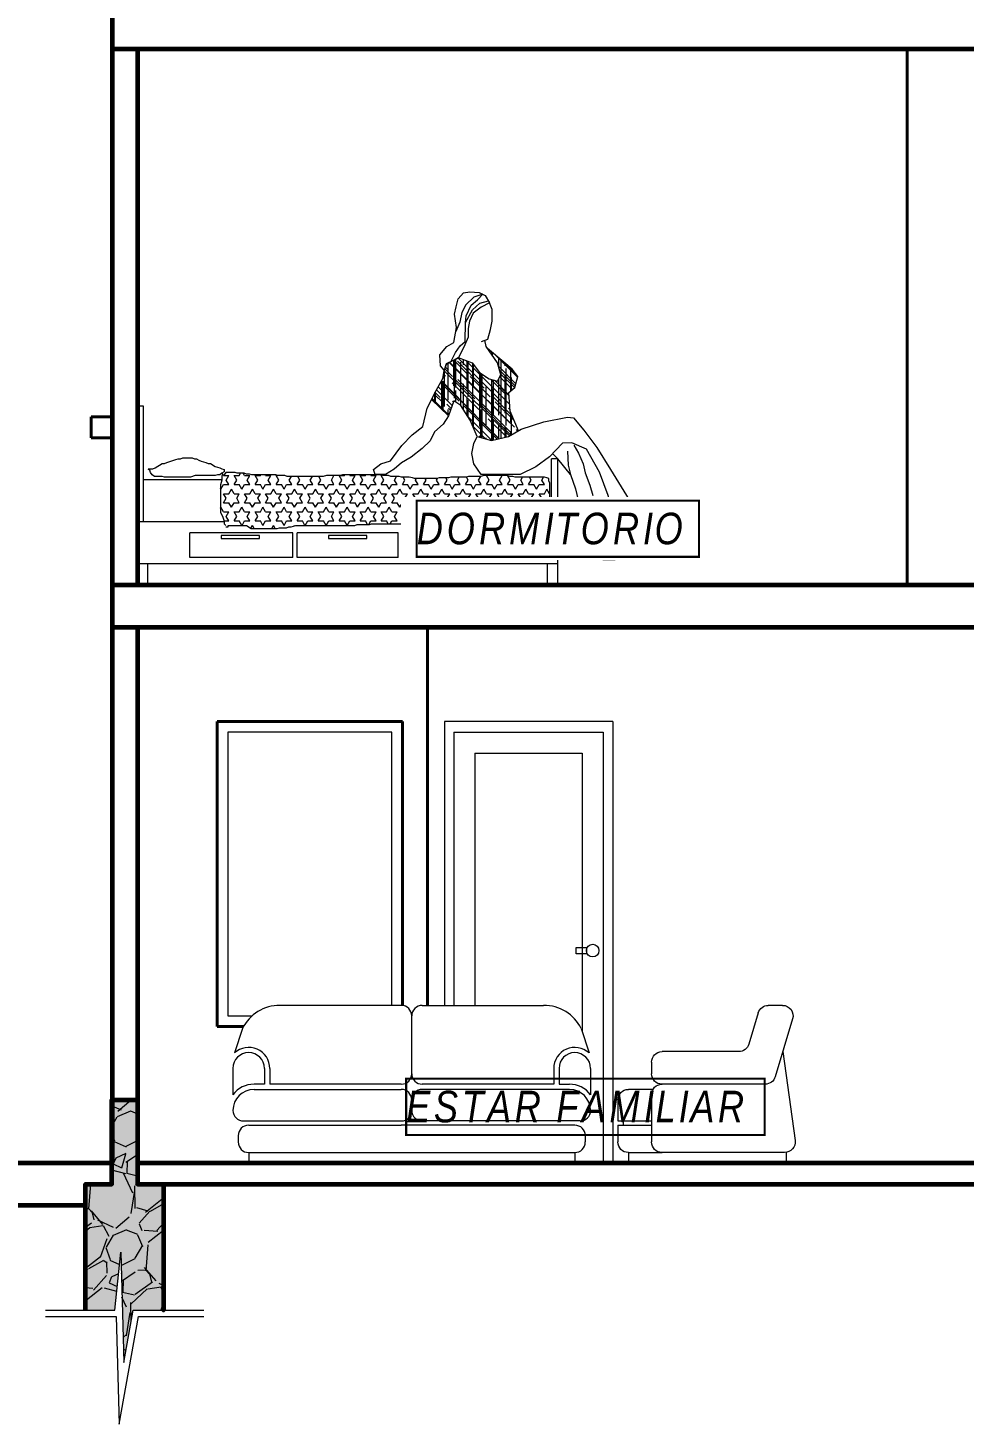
# Model space of a CAD drawing. Header units: metres. Extents: x 539 to 782, y 164 to 633.
# Drawn here: x 699.54 to 703.99, y 176.07 to 182.72 of the extents above; entities that cross this region are included whole.
import ezdxf

# ---------------------------------------------------------------- set-up
doc = ezdxf.new("R2010")
doc.units = ezdxf.units.M
for name, color, linetype, lineweight in [('Fachada1', 5, 'Continuous', 40), ('fachada2', 3, 'Continuous', 20), ('Mobiliario', 42, 'Continuous', 9), ('MUEBLES', 41, 'Continuous', 20), ('MURO', 4, 'Continuous', 60), ('PIEDRA', 244, 'Continuous', 15)]:
    doc.layers.add(name, color=color, linetype=linetype, lineweight=lineweight)
doc.layers.add('LLENO', color=7, linetype='Continuous', lineweight=9, true_color=0x9c9c9c)
doc.layers.add('TEXTO', color=134, linetype='Continuous')
doc.styles.add('ARIAL', font='ariali.ttf')

# ---------------------------------------------------------------- blocks, each defined once
blk = doc.blocks.new('*X809')
at = {"color": 0}
for p, q in [((28.4, 24.725), (28.3936, 24.7361)), ((28.4, 24.725), (28.425, 24.725)), ((28.4125, 24.7034), (28.425, 24.725)), ((28.45, 24.725), (28.475, 24.725)), ((28.4625, 24.7034), (28.45, 24.725)), ((28.475, 24.725), (28.481, 24.7354)), ((28.5, 24.725), (28.494, 24.7354)), ((28.5, 24.725), (28.525, 24.725)), ((28.5125, 24.7034), (28.525, 24.725)), ((28.55, 24.725), (28.575, 24.725)), ((28.5625, 24.7034), (28.55, 24.725)), ((28.575, 24.725), (28.5768, 24.7281)), ((28.6, 24.725), (28.5982, 24.7281)), ((28.6, 24.725), (28.625, 24.725)), ((28.6125, 24.7034), (28.625, 24.725)), ((28.65, 24.725), (28.6572, 24.725)), ((28.6625, 24.7034), (28.65, 24.725)), ((28.7125, 24.7034), (28.7226, 24.7208)), ((28.7625, 24.7034), (28.7524, 24.7208)), ((28.8125, 24.7034), (28.8226, 24.7208)), ((28.8625, 24.7034), (28.8524, 24.7208)), ((28.9125, 24.7034), (28.9247, 24.7244)), ((28.9625, 24.7034), (28.9503, 24.7244)), ((28.9562, 24.725), (28.975, 24.725)), ((28.975, 24.725), (28.9768, 24.7281)), ((29, 24.725), (28.9982, 24.7281)), ((29, 24.725), (29.025, 24.725)), ((29.0125, 24.7034), (29.025, 24.725)), ((29.05, 24.725), (29.075, 24.725)), ((29.0625, 24.7034), (29.05, 24.725)), ((29.075, 24.725), (29.0768, 24.7281)), ((29.1, 24.725), (29.0982, 24.7281)), ((29.1, 24.725), (29.125, 24.725)), ((29.1125, 24.7034), (29.125, 24.725)), ((29.15, 24.725), (29.1529, 24.725)), ((29.1625, 24.7034), (29.15, 24.725)), ((29.2125, 24.7034), (29.2226, 24.7208)), ((29.2625, 24.7034), (29.2545, 24.7172)), ((29.3125, 24.7034), (29.3162, 24.7099)), ((29.3625, 24.7034), (29.3588, 24.7099)), ((29.4125, 24.7034), (29.4167, 24.7107)), ((29.4625, 24.7034), (29.4566, 24.7135)), ((29.5125, 24.7034), (29.5205, 24.7172)), ((29.5625, 24.7034), (29.5543, 24.7176)), ((29.6125, 24.7034), (29.6226, 24.7209)), ((29.6625, 24.7034), (29.6503, 24.7244)), ((29.7125, 24.7034), (29.7247, 24.7244)), ((29.7625, 24.7034), (29.7504, 24.7243)), ((29.8125, 24.7034), (29.8205, 24.7172)), ((29.8625, 24.7034), (29.8545, 24.7172)), ((29.9125, 24.7034), (29.9205, 24.7172)), ((28.3875, 24.6601), (28.3853, 24.664)), ((28.3875, 24.6601), (28.4, 24.6817)), ((28.4, 24.6817), (28.425, 24.6817)), ((28.425, 24.6817), (28.4125, 24.7034)), ((28.425, 24.6384), (28.4375, 24.6601)), ((28.45, 24.6384), (28.4375, 24.6601)), ((28.45, 24.6817), (28.4625, 24.7034)), ((28.45, 24.6817), (28.475, 24.6817)), ((28.4875, 24.6601), (28.475, 24.6817)), ((28.4875, 24.6601), (28.5, 24.6817)), ((28.5, 24.6817), (28.525, 24.6817)), ((28.525, 24.6817), (28.5125, 24.7034)), ((28.525, 24.6384), (28.5375, 24.6601)), ((28.55, 24.6384), (28.5375, 24.6601)), ((28.55, 24.6817), (28.5625, 24.7034)), ((28.55, 24.6817), (28.575, 24.6817)), ((28.5875, 24.6601), (28.575, 24.6817)), ((28.5875, 24.6601), (28.6, 24.6817)), ((28.6, 24.6817), (28.625, 24.6817)), ((28.625, 24.6817), (28.6125, 24.7034)), ((28.625, 24.6384), (28.6375, 24.6601)), ((28.65, 24.6384), (28.6375, 24.6601)), ((28.65, 24.6817), (28.6625, 24.7034)), ((28.65, 24.6817), (28.675, 24.6817)), ((28.6875, 24.6601), (28.675, 24.6817)), ((28.6875, 24.6601), (28.7, 24.6817)), ((28.7, 24.6817), (28.725, 24.6817)), ((28.725, 24.6817), (28.7125, 24.7034)), ((28.725, 24.6384), (28.7375, 24.6601)), ((28.75, 24.6384), (28.7375, 24.6601)), ((28.75, 24.6817), (28.7625, 24.7034)), ((28.75, 24.6817), (28.775, 24.6817)), ((28.7875, 24.6601), (28.775, 24.6817)), ((28.7875, 24.6601), (28.8, 24.6817)), ((28.8, 24.6817), (28.825, 24.6817)), ((28.825, 24.6817), (28.8125, 24.7034)), ((28.825, 24.6384), (28.8375, 24.6601)), ((28.85, 24.6384), (28.8375, 24.6601)), ((28.85, 24.6817), (28.8625, 24.7034)), ((28.85, 24.6817), (28.875, 24.6817)), ((28.8875, 24.6601), (28.875, 24.6817)), ((28.8875, 24.6601), (28.9, 24.6817)), ((28.9, 24.6817), (28.925, 24.6817)), ((28.925, 24.6817), (28.9125, 24.7034)), ((28.925, 24.6384), (28.9375, 24.6601)), ((28.95, 24.6384), (28.9375, 24.6601)), ((28.95, 24.6817), (28.9625, 24.7034)), ((28.95, 24.6817), (28.975, 24.6817)), ((28.9875, 24.6601), (28.975, 24.6817)), ((28.9875, 24.6601), (29, 24.6817)), ((29, 24.6817), (29.025, 24.6817)), ((29.025, 24.6817), (29.0125, 24.7034)), ((29.025, 24.6384), (29.0375, 24.6601)), ((29.05, 24.6384), (29.0375, 24.6601)), ((29.05, 24.6817), (29.0625, 24.7034)), ((29.05, 24.6817), (29.075, 24.6817)), ((29.0875, 24.6601), (29.075, 24.6817)), ((29.0875, 24.6601), (29.1, 24.6817)), ((29.1, 24.6817), (29.125, 24.6817)), ((29.125, 24.6817), (29.1125, 24.7034)), ((29.125, 24.6384), (29.1375, 24.6601)), ((29.15, 24.6384), (29.1375, 24.6601)), ((29.15, 24.6817), (29.1625, 24.7034)), ((29.15, 24.6817), (29.175, 24.6817)), ((29.1875, 24.6601), (29.175, 24.6817)), ((29.1875, 24.6601), (29.2, 24.6817)), ((29.2, 24.6817), (29.225, 24.6817)), ((29.225, 24.6817), (29.2125, 24.7034)), ((29.225, 24.6384), (29.2375, 24.6601)), ((29.25, 24.6384), (29.2375, 24.6601)), ((29.25, 24.6817), (29.2625, 24.7034)), ((29.25, 24.6817), (29.275, 24.6817)), ((29.2875, 24.6601), (29.275, 24.6817)), ((29.2875, 24.6601), (29.3, 24.6817)), ((29.3, 24.6817), (29.325, 24.6817)), ((29.325, 24.6817), (29.3125, 24.7034)), ((29.325, 24.6384), (29.3375, 24.6601)), ((29.35, 24.6384), (29.3375, 24.6601)), ((29.35, 24.6817), (29.3625, 24.7034)), ((29.35, 24.6817), (29.375, 24.6817)), ((29.3875, 24.6601), (29.375, 24.6817)), ((29.3875, 24.6601), (29.4, 24.6817)), ((29.4, 24.6817), (29.425, 24.6817)), ((29.425, 24.6817), (29.4125, 24.7034)), ((29.425, 24.6384), (29.4375, 24.6601)), ((29.45, 24.6384), (29.4375, 24.6601)), ((29.45, 24.6817), (29.4625, 24.7034)), ((29.45, 24.6817), (29.475, 24.6817)), ((29.4875, 24.6601), (29.475, 24.6817)), ((29.4875, 24.6601), (29.5, 24.6817)), ((29.5, 24.6817), (29.525, 24.6817)), ((29.525, 24.6817), (29.5125, 24.7034)), ((29.525, 24.6384), (29.5375, 24.6601)), ((29.55, 24.6384), (29.5375, 24.6601)), ((29.55, 24.6817), (29.5625, 24.7034)), ((29.55, 24.6817), (29.575, 24.6817)), ((29.5875, 24.6601), (29.575, 24.6817)), ((29.5875, 24.6601), (29.6, 24.6817)), ((29.6, 24.6817), (29.625, 24.6817)), ((29.625, 24.6817), (29.6125, 24.7034)), ((29.625, 24.6384), (29.6375, 24.6601)), ((29.65, 24.6384), (29.6375, 24.6601)), ((29.65, 24.6817), (29.6625, 24.7034)), ((29.65, 24.6817), (29.675, 24.6817)), ((29.6875, 24.6601), (29.675, 24.6817)), ((29.6875, 24.6601), (29.7, 24.6817)), ((29.7, 24.6817), (29.725, 24.6817)), ((29.725, 24.6817), (29.7125, 24.7034)), ((29.725, 24.6384), (29.7375, 24.6601)), ((29.75, 24.6384), (29.7375, 24.6601)), ((29.75, 24.6817), (29.7625, 24.7034)), ((29.75, 24.6817), (29.775, 24.6817)), ((29.7875, 24.6601), (29.775, 24.6817)), ((29.7875, 24.6601), (29.8, 24.6817)), ((29.8, 24.6817), (29.825, 24.6817)), ((29.825, 24.6817), (29.8125, 24.7034)), ((29.825, 24.6384), (29.8375, 24.6601)), ((29.85, 24.6384), (29.8375, 24.6601)), ((29.85, 24.6817), (29.8625, 24.7034)), ((29.85, 24.6817), (29.875, 24.6817)), ((29.8875, 24.6601), (29.875, 24.6817)), ((29.8875, 24.6601), (29.9, 24.6817)), ((29.9, 24.6817), (29.925, 24.6817)), ((29.925, 24.6817), (29.9125, 24.7034)), ((29.925, 24.6384), (29.9375, 24.6601)), ((29.95, 24.6384), (29.9375, 24.6601)), ((29.95, 24.6817), (29.9507, 24.6829)), ((29.95, 24.6817), (29.9507, 24.6817)), ((28.4, 24.6384), (28.425, 24.6384)), ((28.4125, 24.6168), (28.4, 24.6384)), ((28.4, 24.5951), (28.4125, 24.6168)), ((28.4, 24.5951), (28.425, 24.5951)), ((28.4375, 24.5735), (28.425, 24.5951)), ((28.4375, 24.5735), (28.45, 24.5951)), ((28.45, 24.6384), (28.475, 24.6384)), ((28.45, 24.5951), (28.475, 24.5951)), ((28.4625, 24.6168), (28.475, 24.6384)), ((28.475, 24.5951), (28.4625, 24.6168)), ((28.5, 24.6384), (28.525, 24.6384)), ((28.5125, 24.6168), (28.5, 24.6384)), ((28.5, 24.5951), (28.5125, 24.6168)), ((28.5, 24.5951), (28.525, 24.5951)), ((28.5375, 24.5735), (28.525, 24.5951)), ((28.5375, 24.5735), (28.55, 24.5951)), ((28.55, 24.6384), (28.575, 24.6384)), ((28.55, 24.5951), (28.575, 24.5951)), ((28.5625, 24.6168), (28.575, 24.6384)), ((28.575, 24.5951), (28.5625, 24.6168)), ((28.6, 24.6384), (28.625, 24.6384)), ((28.6125, 24.6168), (28.6, 24.6384)), ((28.6, 24.5951), (28.6125, 24.6168)), ((28.6, 24.5951), (28.625, 24.5951)), ((28.6375, 24.5735), (28.625, 24.5951)), ((28.6375, 24.5735), (28.65, 24.5951)), ((28.65, 24.6384), (28.675, 24.6384)), ((28.65, 24.5951), (28.675, 24.5951)), ((28.6625, 24.6168), (28.675, 24.6384)), ((28.675, 24.5951), (28.6625, 24.6168)), ((28.7, 24.6384), (28.725, 24.6384)), ((28.7125, 24.6168), (28.7, 24.6384)), ((28.7, 24.5951), (28.7125, 24.6168)), ((28.7, 24.5951), (28.725, 24.5951)), ((28.7375, 24.5735), (28.725, 24.5951)), ((28.7375, 24.5735), (28.75, 24.5951)), ((28.75, 24.6384), (28.775, 24.6384)), ((28.75, 24.5951), (28.775, 24.5951)), ((28.7625, 24.6168), (28.775, 24.6384)), ((28.775, 24.5951), (28.7625, 24.6168)), ((28.8, 24.6384), (28.825, 24.6384)), ((28.8125, 24.6168), (28.8, 24.6384)), ((28.8, 24.5951), (28.8125, 24.6168)), ((28.8, 24.5951), (28.825, 24.5951)), ((28.8375, 24.5735), (28.825, 24.5951)), ((28.8375, 24.5735), (28.85, 24.5951)), ((28.85, 24.6384), (28.875, 24.6384)), ((28.85, 24.5951), (28.875, 24.5951)), ((28.8625, 24.6168), (28.875, 24.6384)), ((28.875, 24.5951), (28.8625, 24.6168)), ((28.9, 24.6384), (28.925, 24.6384)), ((28.9125, 24.6168), (28.9, 24.6384)), ((28.9, 24.5951), (28.9125, 24.6168)), ((28.9, 24.5951), (28.925, 24.5951)), ((28.9375, 24.5735), (28.925, 24.5951)), ((28.9375, 24.5735), (28.95, 24.5951)), ((28.95, 24.6384), (28.975, 24.6384)), ((28.95, 24.5951), (28.975, 24.5951)), ((28.9625, 24.6168), (28.975, 24.6384)), ((28.975, 24.5951), (28.9625, 24.6168)), ((29, 24.6384), (29.025, 24.6384)), ((29.0125, 24.6168), (29, 24.6384)), ((29, 24.5951), (29.0125, 24.6168)), ((29, 24.5951), (29.025, 24.5951)), ((29.0375, 24.5735), (29.025, 24.5951)), ((29.0375, 24.5735), (29.05, 24.5951)), ((29.05, 24.6384), (29.075, 24.6384)), ((29.05, 24.5951), (29.075, 24.5951)), ((29.0625, 24.6168), (29.075, 24.6384)), ((29.075, 24.5951), (29.0625, 24.6168)), ((29.1, 24.6384), (29.125, 24.6384)), ((29.1125, 24.6168), (29.1, 24.6384)), ((29.1, 24.5951), (29.1125, 24.6168)), ((29.1, 24.5951), (29.125, 24.5951)), ((29.1375, 24.5735), (29.125, 24.5951)), ((29.1375, 24.5735), (29.15, 24.5951)), ((29.15, 24.6384), (29.175, 24.6384)), ((29.15, 24.5951), (29.175, 24.5951)), ((29.1625, 24.6168), (29.175, 24.6384)), ((29.175, 24.5951), (29.1625, 24.6168)), ((29.2, 24.6384), (29.225, 24.6384)), ((29.2125, 24.6168), (29.2, 24.6384)), ((29.2, 24.5951), (29.2125, 24.6168)), ((29.2, 24.5951), (29.225, 24.5951)), ((29.2375, 24.5735), (29.225, 24.5951)), ((29.2375, 24.5735), (29.25, 24.5951)), ((29.25, 24.6384), (29.275, 24.6384)), ((29.25, 24.5951), (29.275, 24.5951)), ((29.2625, 24.6168), (29.275, 24.6384)), ((29.275, 24.5951), (29.2625, 24.6168)), ((29.3, 24.6384), (29.325, 24.6384)), ((29.3125, 24.6168), (29.3, 24.6384)), ((29.3, 24.5951), (29.3125, 24.6168)), ((29.3, 24.5951), (29.325, 24.5951)), ((29.3375, 24.5735), (29.325, 24.5951)), ((29.3375, 24.5735), (29.35, 24.5951)), ((29.35, 24.6384), (29.375, 24.6384)), ((29.35, 24.5951), (29.375, 24.5951)), ((29.3625, 24.6168), (29.375, 24.6384)), ((29.375, 24.5951), (29.3625, 24.6168)), ((29.4, 24.6384), (29.425, 24.6384)), ((29.4125, 24.6168), (29.4, 24.6384)), ((29.4, 24.5951), (29.4125, 24.6168)), ((29.4, 24.5951), (29.425, 24.5951)), ((29.4375, 24.5735), (29.425, 24.5951)), ((29.4375, 24.5735), (29.45, 24.5951)), ((29.45, 24.6384), (29.475, 24.6384)), ((29.45, 24.5951), (29.475, 24.5951)), ((29.4625, 24.6168), (29.475, 24.6384)), ((29.475, 24.5951), (29.4625, 24.6168)), ((29.5, 24.6384), (29.525, 24.6384)), ((29.5125, 24.6168), (29.5, 24.6384)), ((29.5, 24.5951), (29.5125, 24.6168)), ((29.5, 24.5951), (29.525, 24.5951)), ((29.5375, 24.5735), (29.525, 24.5951)), ((29.5375, 24.5735), (29.55, 24.5951)), ((29.55, 24.6384), (29.575, 24.6384)), ((29.55, 24.5951), (29.575, 24.5951)), ((29.5625, 24.6168), (29.575, 24.6384)), ((29.575, 24.5951), (29.5625, 24.6168)), ((29.6, 24.6384), (29.625, 24.6384)), ((29.6125, 24.6168), (29.6, 24.6384)), ((29.6, 24.5951), (29.6125, 24.6168)), ((29.6, 24.5951), (29.625, 24.5951)), ((29.6375, 24.5735), (29.625, 24.5951)), ((29.6375, 24.5735), (29.65, 24.5951)), ((29.65, 24.6384), (29.675, 24.6384)), ((29.65, 24.5951), (29.675, 24.5951)), ((29.6625, 24.6168), (29.675, 24.6384)), ((29.675, 24.5951), (29.6625, 24.6168)), ((29.7, 24.6384), (29.725, 24.6384)), ((29.7125, 24.6168), (29.7, 24.6384)), ((29.7, 24.5951), (29.7125, 24.6168)), ((29.7, 24.5951), (29.725, 24.5951)), ((29.7375, 24.5735), (29.725, 24.5951)), ((29.7375, 24.5735), (29.75, 24.5951)), ((29.75, 24.6384), (29.775, 24.6384)), ((29.75, 24.5951), (29.775, 24.5951)), ((29.7625, 24.6168), (29.775, 24.6384)), ((29.775, 24.5951), (29.7625, 24.6168)), ((29.8, 24.6384), (29.825, 24.6384)), ((29.8125, 24.6168), (29.8, 24.6384)), ((29.8, 24.5951), (29.8125, 24.6168)), ((29.8, 24.5951), (29.825, 24.5951)), ((29.8375, 24.5735), (29.825, 24.5951)), ((29.8375, 24.5735), (29.85, 24.5951)), ((29.85, 24.6384), (29.875, 24.6384)), ((29.85, 24.5951), (29.875, 24.5951)), ((29.8625, 24.6168), (29.875, 24.6384)), ((29.875, 24.5951), (29.8625, 24.6168)), ((29.9, 24.6384), (29.925, 24.6384)), ((29.9125, 24.6168), (29.9, 24.6384)), ((29.9, 24.5951), (29.9125, 24.6168)), ((29.9, 24.5951), (29.925, 24.5951)), ((29.9375, 24.5735), (29.925, 24.5951)), ((29.9375, 24.5735), (29.95, 24.5951)), ((29.95, 24.6384), (29.9507, 24.6384)), ((29.95, 24.5951), (29.9525, 24.5951)), ((28.3853, 24.5696), (28.3875, 24.5735)), ((28.4, 24.5518), (28.3875, 24.5735)), ((28.4, 24.5518), (28.425, 24.5518)), ((28.4125, 24.5302), (28.425, 24.5518)), ((28.425, 24.5085), (28.4125, 24.5302)), ((28.45, 24.5518), (28.475, 24.5518)), ((28.4625, 24.5302), (28.45, 24.5518)), ((28.45, 24.5085), (28.4625, 24.5302)), ((28.475, 24.5518), (28.4875, 24.5735)), ((28.5, 24.5518), (28.4875, 24.5735)), ((28.5, 24.5518), (28.525, 24.5518)), ((28.5125, 24.5302), (28.525, 24.5518)), ((28.525, 24.5085), (28.5125, 24.5302)), ((28.55, 24.5518), (28.575, 24.5518)), ((28.5625, 24.5302), (28.55, 24.5518)), ((28.55, 24.5085), (28.5625, 24.5302)), ((28.575, 24.5518), (28.5875, 24.5735)), ((28.6, 24.5518), (28.5875, 24.5735)), ((28.6, 24.5518), (28.625, 24.5518)), ((28.6125, 24.5302), (28.625, 24.5518)), ((28.625, 24.5085), (28.6125, 24.5302)), ((28.65, 24.5518), (28.675, 24.5518)), ((28.6625, 24.5302), (28.65, 24.5518)), ((28.65, 24.5085), (28.6625, 24.5302)), ((28.675, 24.5518), (28.6875, 24.5735)), ((28.7, 24.5518), (28.6875, 24.5735)), ((28.7, 24.5518), (28.725, 24.5518)), ((28.7125, 24.5302), (28.725, 24.5518)), ((28.725, 24.5085), (28.7125, 24.5302)), ((28.75, 24.5518), (28.775, 24.5518)), ((28.7625, 24.5302), (28.75, 24.5518)), ((28.75, 24.5085), (28.7625, 24.5302)), ((28.775, 24.5518), (28.7875, 24.5735)), ((28.8, 24.5518), (28.7875, 24.5735)), ((28.8, 24.5518), (28.825, 24.5518)), ((28.8125, 24.5302), (28.825, 24.5518)), ((28.825, 24.5085), (28.8125, 24.5302)), ((28.85, 24.5518), (28.875, 24.5518)), ((28.8625, 24.5302), (28.85, 24.5518)), ((28.85, 24.5085), (28.8625, 24.5302)), ((28.875, 24.5518), (28.8875, 24.5735)), ((28.9, 24.5518), (28.8875, 24.5735)), ((28.9, 24.5518), (28.925, 24.5518)), ((28.9125, 24.5302), (28.925, 24.5518)), ((28.925, 24.5085), (28.9125, 24.5302)), ((28.95, 24.5518), (28.975, 24.5518)), ((28.9625, 24.5302), (28.95, 24.5518)), ((28.95, 24.5085), (28.9625, 24.5302)), ((28.975, 24.5518), (28.9875, 24.5735)), ((29, 24.5518), (28.9875, 24.5735)), ((29, 24.5518), (29.025, 24.5518)), ((29.0125, 24.5302), (29.025, 24.5518)), ((29.025, 24.5085), (29.0125, 24.5302)), ((29.05, 24.5518), (29.075, 24.5518)), ((29.0625, 24.5302), (29.05, 24.5518)), ((29.05, 24.5085), (29.0625, 24.5302)), ((29.075, 24.5518), (29.0875, 24.5735)), ((29.1, 24.5518), (29.0875, 24.5735)), ((29.1, 24.5518), (29.125, 24.5518)), ((29.1125, 24.5302), (29.125, 24.5518)), ((29.125, 24.5085), (29.1125, 24.5302)), ((29.15, 24.5518), (29.175, 24.5518)), ((29.1625, 24.5302), (29.15, 24.5518)), ((29.15, 24.5085), (29.1625, 24.5302)), ((29.175, 24.5518), (29.1875, 24.5735)), ((29.2, 24.5518), (29.1875, 24.5735)), ((29.2, 24.5518), (29.225, 24.5518)), ((29.2125, 24.5302), (29.225, 24.5518)), ((29.225, 24.5085), (29.2125, 24.5302)), ((29.25, 24.5518), (29.275, 24.5518)), ((29.2625, 24.5302), (29.25, 24.5518)), ((29.25, 24.5085), (29.2625, 24.5302)), ((29.275, 24.5518), (29.2875, 24.5735)), ((29.3, 24.5518), (29.2875, 24.5735)), ((29.3, 24.5518), (29.325, 24.5518)), ((29.3125, 24.5302), (29.325, 24.5518)), ((29.325, 24.5085), (29.3125, 24.5302)), ((29.35, 24.5518), (29.375, 24.5518)), ((29.3625, 24.5302), (29.35, 24.5518)), ((29.35, 24.5085), (29.3625, 24.5302)), ((29.375, 24.5518), (29.3875, 24.5735)), ((29.4, 24.5518), (29.3875, 24.5735)), ((29.4, 24.5518), (29.425, 24.5518)), ((29.4125, 24.5302), (29.425, 24.5518)), ((29.425, 24.5085), (29.4125, 24.5302)), ((29.45, 24.5518), (29.475, 24.5518)), ((29.4625, 24.5302), (29.45, 24.5518)), ((29.45, 24.5085), (29.4625, 24.5302)), ((29.475, 24.5518), (29.4875, 24.5735)), ((29.5, 24.5518), (29.4875, 24.5735)), ((29.5, 24.5518), (29.525, 24.5518)), ((29.5125, 24.5302), (29.525, 24.5518)), ((29.525, 24.5085), (29.5125, 24.5302)), ((29.55, 24.5518), (29.575, 24.5518)), ((29.5625, 24.5302), (29.55, 24.5518)), ((29.55, 24.5085), (29.5625, 24.5302)), ((29.575, 24.5518), (29.5875, 24.5735)), ((29.6, 24.5518), (29.5875, 24.5735)), ((29.6, 24.5518), (29.625, 24.5518)), ((29.6125, 24.5302), (29.625, 24.5518)), ((29.625, 24.5085), (29.6125, 24.5302)), ((29.65, 24.5518), (29.675, 24.5518)), ((29.6625, 24.5302), (29.65, 24.5518)), ((29.65, 24.5085), (29.6625, 24.5302)), ((29.675, 24.5518), (29.6875, 24.5735)), ((29.7, 24.5518), (29.6875, 24.5735)), ((29.7, 24.5518), (29.725, 24.5518)), ((29.7125, 24.5302), (29.725, 24.5518)), ((29.725, 24.5085), (29.7125, 24.5302)), ((29.75, 24.5518), (29.775, 24.5518)), ((29.7625, 24.5302), (29.75, 24.5518)), ((29.75, 24.5085), (29.7625, 24.5302)), ((29.775, 24.5518), (29.7875, 24.5735)), ((29.8, 24.5518), (29.7875, 24.5735)), ((29.8, 24.5518), (29.825, 24.5518)), ((29.8125, 24.5302), (29.825, 24.5518)), ((29.825, 24.5085), (29.8125, 24.5302)), ((29.85, 24.5518), (29.875, 24.5518)), ((29.8625, 24.5302), (29.85, 24.5518)), ((29.85, 24.5085), (29.8625, 24.5302)), ((29.875, 24.5518), (29.8875, 24.5735)), ((29.9, 24.5518), (29.8875, 24.5735)), ((29.9, 24.5518), (29.925, 24.5518)), ((29.9125, 24.5302), (29.925, 24.5518)), ((29.925, 24.5085), (29.9125, 24.5302)), ((29.95, 24.5518), (29.9543, 24.5518)), ((29.9543, 24.5443), (29.95, 24.5518)), ((29.95, 24.5085), (29.9543, 24.516)), ((28.4026, 24.5085), (28.425, 24.5085)), ((28.45, 24.5085), (28.475, 24.5085)), ((28.4872, 24.4874), (28.475, 24.5085)), ((28.4878, 24.4874), (28.5, 24.5085)), ((28.5, 24.5085), (28.525, 24.5085)), ((28.5299, 24.4737), (28.5375, 24.4869)), ((28.5456, 24.4728), (28.5375, 24.4869)), ((28.55, 24.5085), (28.575, 24.5085)), ((28.5875, 24.4869), (28.575, 24.5085)), ((28.5875, 24.4869), (28.6, 24.5085)), ((28.6, 24.5085), (28.625, 24.5085)), ((28.6294, 24.4728), (28.6375, 24.4869)), ((28.6456, 24.4728), (28.6375, 24.4869)), ((28.65, 24.5085), (28.675, 24.5085)), ((28.6875, 24.4869), (28.675, 24.5085)), ((28.6875, 24.4869), (28.7, 24.5085)), ((28.7, 24.5085), (28.725, 24.5085)), ((28.7366, 24.4853), (28.7375, 24.4869)), ((28.7381, 24.4858), (28.7375, 24.4869)), ((28.75, 24.5085), (28.775, 24.5085)), ((28.7872, 24.4874), (28.775, 24.5085)), ((28.7878, 24.4874), (28.8, 24.5085)), ((28.8, 24.5085), (28.825, 24.5085)), ((28.85, 24.5085), (28.875, 24.5085)), ((28.8872, 24.4874), (28.875, 24.5085)), ((28.8878, 24.4874), (28.9, 24.5085)), ((28.9, 24.5085), (28.925, 24.5085)), ((28.95, 24.5085), (28.975, 24.5085)), ((28.9872, 24.4874), (28.975, 24.5085)), ((28.9878, 24.4874), (29, 24.5085)), ((29, 24.5085), (29.025, 24.5085)), ((29.05, 24.5085), (29.075, 24.5085)), ((29.0851, 24.4911), (29.075, 24.5085)), ((29.0899, 24.4911), (29.1, 24.5085)), ((29.1, 24.5085), (29.125, 24.5085)), ((29.15, 24.5085), (29.175, 24.5085)), ((29.183, 24.4947), (29.175, 24.5085)), ((29.192, 24.4947), (29.2, 24.5085)), ((29.2, 24.5085), (29.225, 24.5085)), ((29.25, 24.5085), (29.275, 24.5085)), ((29.283, 24.4947), (29.275, 24.5085)), ((29.292, 24.4947), (29.3, 24.5085)), ((29.3, 24.5085), (29.325, 24.5085)), ((29.35, 24.5085), (29.375, 24.5085)), ((29.383, 24.4947), (29.375, 24.5085)), ((29.3909, 24.4928), (29.4, 24.5085)), ((29.4, 24.5085), (29.425, 24.5085)), ((29.45, 24.5085), (29.475, 24.5085)), ((29.4851, 24.4911), (29.475, 24.5085)), ((29.4899, 24.4911), (29.5, 24.5085)), ((29.5, 24.5085), (29.525, 24.5085)), ((29.55, 24.5085), (29.575, 24.5085)), ((29.5851, 24.4911), (29.575, 24.5085)), ((29.5899, 24.4911), (29.6, 24.5085)), ((29.6, 24.5085), (29.625, 24.5085)), ((29.65, 24.5085), (29.675, 24.5085)), ((29.6872, 24.4874), (29.675, 24.5085)), ((29.6878, 24.4874), (29.7, 24.5085)), ((29.7, 24.5085), (29.725, 24.5085)), ((29.75, 24.5085), (29.775, 24.5085)), ((29.7872, 24.4874), (29.775, 24.5085)), ((29.7878, 24.4874), (29.8, 24.5085)), ((29.8, 24.5085), (29.825, 24.5085)), ((29.85, 24.5085), (29.875, 24.5085)), ((29.8875, 24.4869), (29.875, 24.5085)), ((29.8875, 24.4869), (29.9, 24.5085)), ((29.9, 24.5085), (29.925, 24.5085)), ((29.9336, 24.4801), (29.9375, 24.4869)), ((29.9414, 24.4801), (29.9375, 24.4869)), ((29.95, 24.5085), (29.9543, 24.5085))]:
    blk.add_line(p, q, dxfattribs=at)
blk = doc.blocks.new('CAMA ELE')
h = blk.add_hatch()
h.set_pattern_fill('AR-RROOF', color=256, scale=0.045, angle=45, style=0)
h.set_pattern_definition([(135, (199.22693, -86.53824), (-0.038183766, 0.1018233765), [0.675, -0.09, 0.225, -0.045]), (135, (199.20052, -86.48001), (0.074140146, 0.010500536), [0.135, -0.01485, 0.27, -0.03375]), (135, (199.238068, -86.495284), (-0.1441437173, 0.1867822563), [0.36, -0.063, 0.18, -0.045])])
h.paths.add_polyline_path([(1.7724, 0.8275), (1.8113, 0.7331), (1.7648, 0.7068), (1.6843, 0.6867), (1.6148, 0.7068), (1.5817, 0.7837), (1.538, 0.8543), (1.5047, 0.876), (1.4793, 0.805), (1.3989, 0.883), (1.4201, 0.9254), (1.4523, 0.9829), (1.458, 1.018), (1.4691, 1.0511), (1.49, 1.0625), (1.5283, 1.0803), (1.591, 1.0562), (1.6265, 1.0105), (1.6722, 0.9801), (1.7128, 0.9699), (1.7281, 1.0004), (1.7119, 1.0562), (1.6644, 1.1254), (1.7513, 1.0519), (1.7825, 1.0267), (1.8093, 0.991), (1.7941, 0.9395), (1.7654, 0.9156)])
h = blk.add_hatch()
h.set_pattern_fill('AR-RROOF', color=256, scale=0.045, angle=90, style=0)
h.set_pattern_definition([(90, (199.22693, -86.53824), (0.045, 0.099), [0.675, -0.09, 0.225, -0.045]), (90, (199.24943, -86.47839), (0.05985, -0.045), [0.135, -0.01485, 0.27, -0.03375]), (90, (199.26518, -86.51574), (0.03015, 0.234), [0.36, -0.063, 0.18, -0.045])])
h.paths.add_polyline_path([(1.7654, 0.9156), (1.7724, 0.8275), (1.8113, 0.7331), (1.7648, 0.7068), (1.6843, 0.6867), (1.6148, 0.7068), (1.5817, 0.7837), (1.538, 0.8543), (1.5047, 0.876), (1.4793, 0.805), (1.3989, 0.883), (1.4201, 0.9254), (1.4523, 0.9829), (1.458, 1.018), (1.4691, 1.0511), (1.49, 1.0625), (1.5283, 1.0803), (1.591, 1.0562), (1.6265, 1.0105), (1.6722, 0.9801), (1.7128, 0.9699), (1.7281, 1.0004), (1.7119, 1.0562), (1.6644, 1.1254), (1.7513, 1.0519), (1.7825, 1.0267), (1.8093, 0.991), (1.7941, 0.9395)])
for p, q in [((1.4793, 0.805), (1.3989, 0.883)), ((0.03, 0.85), (0, 0.85)), ((0, 0), (0, 0.85)), ((0.03, 0.3), (0.03, 0.85)), ((0.1834, 0.5968), (0.1944, 0.6005)), ((0.1944, 0.6005), (0.2053, 0.6005)), ((0.2053, 0.6005), (0.2163, 0.6041)), ((0.2163, 0.6041), (0.2601, 0.6041)), ((0.2601, 0.6041), (0.271, 0.6005)), ((0.271, 0.6005), (0.282, 0.6005)), ((0.282, 0.6005), (0.2929, 0.5932)), ((1.9691, 0.3), (1.9691, 0.6)), ((1.9991, 0.6), (1.9691, 0.6)), ((1.9991, 0.6), (1.9733, 0.6247)), ((1.9991, 0), (1.9991, 0.6)), ((2.0594, 0.5249), (1.9991, 0.6)), ((0.0521, 0.5531), (0.074, 0.5531)), ((0.0594, 0.5458), (0.0521, 0.5494)), ((0.063, 0.5348), (0.0594, 0.5458)), ((0.0703, 0.5239), (0.063, 0.5348)), ((0.074, 0.5531), (0.0849, 0.5567)), ((0.0849, 0.5567), (0.1177, 0.5786)), ((0.1177, 0.5786), (0.1287, 0.5786)), ((0.1287, 0.5786), (0.1396, 0.5822)), ((0.1396, 0.5822), (0.1834, 0.5968)), ((0.2929, 0.5932), (0.3038, 0.5895)), ((0.3038, 0.5895), (0.3148, 0.5859)), ((0.3148, 0.5859), (0.3257, 0.5822)), ((0.3257, 0.5822), (0.3367, 0.5786)), ((0.3367, 0.5786), (0.3476, 0.5786)), ((0.3476, 0.5786), (0.3695, 0.564)), ((0.3695, 0.564), (0.3805, 0.5604)), ((0.3805, 0.5604), (0.3914, 0.5567)), ((0.3914, 0.5567), (0.4024, 0.5531)), ((0.4024, 0.5531), (0.4133, 0.5494)), ((0.4133, 0.5385), (0.4024, 0.5312)), ((0.4133, 0.5494), (0.4133, 0.5385)), ((0.4206, 0.5348), (0.4133, 0.5239)), ((0.4644, 0.5348), (0.4206, 0.5348)), ((0.4753, 0.5312), (0.4644, 0.5348)), ((0.4024, 0.5), (0.03, 0.5)), ((0.0813, 0.5166), (0.0703, 0.5239)), ((0.1177, 0.5166), (0.0813, 0.5166)), ((0.1287, 0.5129), (0.1177, 0.5166)), ((0.2528, 0.5129), (0.1287, 0.5129)), ((0.2747, 0.5202), (0.2528, 0.5129)), ((0.3695, 0.5202), (0.2747, 0.5202)), ((0.3805, 0.5239), (0.3695, 0.5202)), ((0.3914, 0.5239), (0.3805, 0.5239)), ((0.4024, 0.5312), (0.3914, 0.5239)), ((0.3987, 0.4874), (0.3951, 0.4765)), ((0.3951, 0.4765), (0.3951, 0.3452)), ((0.4024, 0.4984), (0.3987, 0.4874)), ((0.4133, 0.5239), (0.4024, 0.5202)), ((0.4024, 0.5202), (0.4024, 0.4984)), ((0.5082, 0.5312), (0.4753, 0.5312)), ((0.5191, 0.5275), (0.5082, 0.5312)), ((0.5337, 0.5275), (0.5191, 0.5275)), ((0.5447, 0.5239), (0.5337, 0.5275)), ((0.6578, 0.5239), (0.5447, 0.5239)), ((0.6687, 0.5202), (0.6578, 0.5239)), ((0.7016, 0.5202), (0.6687, 0.5202)), ((0.7125, 0.5166), (0.7016, 0.5202)), ((0.884, 0.5166), (0.7125, 0.5166)), ((0.8986, 0.5202), (0.884, 0.5166)), ((0.9643, 0.5202), (0.8986, 0.5202)), ((0.9753, 0.5239), (0.9643, 0.5202)), ((1.1504, 0.5239), (0.9753, 0.5239)), ((1.165, 0.5202), (1.1504, 0.5239)), ((1.1942, 0.5202), (1.165, 0.5202)), ((1.2051, 0.5166), (1.1942, 0.5202)), ((1.2453, 0.5166), (1.2051, 0.5166)), ((1.2562, 0.5129), (1.2453, 0.5166)), ((1.2927, 0.5129), (1.2562, 0.5129)), ((1.3073, 0.5093), (1.2927, 0.5129)), ((1.3183, 0.5057), (1.3073, 0.5093)), ((1.4241, 0.5057), (1.3183, 0.5057)), ((1.435, 0.5093), (1.4241, 0.5057)), ((1.4788, 0.5093), (1.435, 0.5093)), ((1.4898, 0.5129), (1.4788, 0.5093)), ((1.5627, 0.5129), (1.4898, 0.5129)), ((1.5737, 0.5166), (1.5627, 0.5129)), ((1.6321, 0.5166), (1.5737, 0.5166)), ((1.6467, 0.5202), (1.6321, 0.5166)), ((1.7598, 0.5202), (1.6467, 0.5202)), ((1.7707, 0.5166), (1.7598, 0.5202)), ((1.7853, 0.5166), (1.7707, 0.5166)), ((1.7963, 0.5129), (1.7853, 0.5166)), ((1.9349, 0.5129), (1.7963, 0.5129)), ((1.9459, 0.5093), (1.9349, 0.5129)), ((1.9568, 0.5057), (1.9459, 0.5093)), ((1.9568, 0.4947), (1.9568, 0.5057)), ((1.9605, 0.4838), (1.9568, 0.4947)), ((1.9605, 0.3963), (1.9605, 0.4838)), ((0.3951, 0.3452), (0.4024, 0.3343)), ((0.4024, 0.3343), (0.406, 0.3233)), ((1.9641, 0.3853), (1.9605, 0.3963)), ((1.9641, 0.2978), (1.9641, 0.3853)), ((0.4133, 0.3), (0, 0.3)), ((0.406, 0.3233), (0.4097, 0.3124)), ((0.4097, 0.3124), (0.4133, 0.3014)), ((0.4133, 0.3014), (0.4133, 0.2905)), ((0.4133, 0.2905), (0.4206, 0.2832)), ((0.4206, 0.2759), (0.4316, 0.2759)), ((0.4316, 0.2759), (0.4316, 0.2832)), ((0.4316, 0.2832), (0.5191, 0.2832)), ((0.5191, 0.2832), (0.541, 0.2686)), ((0.541, 0.2686), (0.6651, 0.2686)), ((0.6651, 0.2686), (0.676, 0.2723)), ((0.676, 0.2723), (0.7089, 0.2723)), ((0.7089, 0.2723), (0.7198, 0.2759)), ((0.7198, 0.2759), (0.7308, 0.2759)), ((0.7308, 0.2759), (0.7417, 0.2796)), ((0.7417, 0.2796), (0.7527, 0.2832)), ((0.7527, 0.2832), (1.0336, 0.2832)), ((1.0336, 0.2832), (1.0446, 0.2869)), ((1.0446, 0.2869), (1.103, 0.2869)), ((1.103, 0.2869), (1.1139, 0.2905)), ((1.1139, 0.2905), (1.3949, 0.2905)), ((1.3949, 0.2905), (1.4058, 0.2869)), ((1.4058, 0.2869), (1.6284, 0.2869)), ((1.6284, 0.2869), (1.6394, 0.2832)), ((1.6394, 0.2832), (1.8875, 0.2832)), ((1.8875, 0.2832), (1.8984, 0.2796)), ((1.8984, 0.2796), (1.9094, 0.2796)), ((1.9094, 0.2796), (1.9203, 0.2759)), ((1.9203, 0.2759), (1.9532, 0.2759)), ((1.9532, 0.2759), (1.9605, 0.2869)), ((1.9605, 0.2869), (1.9641, 0.2978)), ((0.7397, 0.2481), (0.25, 0.2481)), ((0.25, 0.13), (0.25, 0.2481)), ((0.7397, 0.13), (0.7397, 0.2481)), ((1.2394, 0.2481), (0.7597, 0.2481)), ((0.7597, 0.13), (0.7597, 0.2481)), ((1.2394, 0.13), (1.2394, 0.2481)), ((1.7491, 0.2481), (1.2594, 0.2481)), ((1.2594, 0.13), (1.2594, 0.2481)), ((1.7491, 0.13), (1.7491, 0.2481)), ((1.9991, 0.1), (0, 0.1)), ((0.05, 0), (0.05, 0.1)), ((0.7397, 0.13), (0.25, 0.13)), ((1.2394, 0.13), (0.7597, 0.13)), ((1.7491, 0.13), (1.2594, 0.13)), ((1.9491, 0), (1.9491, 0.1)), ((0.05, 0), (0, 0)), ((1.9991, 0), (1.9491, 0))]:
    blk.add_line(p, q)
for points in [[(1.6367, 1.1576), (1.6668, 1.1696), (1.6793, 1.2154), (1.6872, 1.2556), (1.6863, 1.3098), (1.6746, 1.3425), (1.634, 1.3218), (1.5966, 1.2923), (1.5783, 1.255), (1.5727, 1.2205), (1.5727, 1.1786), (1.5527, 1.1306), (1.5247, 1.0786), (1.4687, 1.0526), (1.4587, 1.0226), (1.4407, 1.0426), (1.4387, 1.0946), (1.4707, 1.1346), (1.5048, 1.1535), (1.5166, 1.2244), (1.5081, 1.2878), (1.5154, 1.3234), (1.525, 1.3608), (1.5499, 1.389), (1.5806, 1.395), (1.6245, 1.3918), (1.6539, 1.3775), (1.6746, 1.3425)], [(1.4903, 1.0617), (1.5127, 1.1063), (1.535, 1.1378), (1.5586, 1.1588), (1.5599, 1.2493), (1.5928, 1.309), (1.6282, 1.3405), (1.6691, 1.3518)], [(1.5599, 1.2493), (1.5639, 1.2802), (1.5875, 1.3313), (1.6177, 1.3563), (1.6421, 1.3832), (1.5993, 1.3694), (1.5613, 1.3326), (1.5429, 1.2959), (1.5324, 1.25), (1.5135, 1.206)], [(1.6148, 0.7068), (1.5817, 0.7837), (1.538, 0.8543), (1.5047, 0.876), (1.4793, 0.805), (1.4546, 0.7654), (1.4133, 0.7289), (1.3924, 0.6849), (1.3542, 0.6494), (1.3012, 0.6083), (1.2559, 0.5809), (1.2203, 0.5514), (1.1792, 0.5249), (1.1302, 0.5249), (1.1225, 0.549), (1.158, 0.5765), (1.2031, 0.5898), (1.2575, 0.6627), (1.3065, 0.7143), (1.3574, 0.7543), (1.3777, 0.8405), (1.4201, 0.9254), (1.4523, 0.9829), (1.458, 1.018), (1.4691, 1.0511), (1.525, 1.0815), (1.591, 1.0562), (1.6265, 1.0105), (1.6722, 0.9801), (1.7128, 0.9699), (1.7281, 1.0004), (1.7119, 1.0562), (1.6581, 1.1345), (1.6525, 1.1639)], [(1.8113, 0.7331), (1.7724, 0.8275), (1.7654, 0.9156), (1.7941, 0.9395), (1.8093, 0.991), (1.7825, 1.0267), (1.7513, 1.0519), (1.6644, 1.1254)], [(2.2124, 0.2445), (2.2677, 0.3149), (2.2375, 0.4254), (2.1973, 0.536), (2.1352, 0.6468), (2.0649, 0.6759), (2.0213, 0.6749), (1.9589, 0.6097), (1.8939, 0.562), (1.8201, 0.5249), (1.6349, 0.5249), (1.5997, 0.5762), (1.5903, 0.6256), (1.5996, 0.6733), (1.6148, 0.7068), (1.6843, 0.6867), (1.7648, 0.7068), (1.8251, 0.7409), (1.9327, 0.7759), (2.0442, 0.7989), (2.074, 0.7948), (2.1225, 0.7369), (2.1844, 0.6536), (2.249, 0.55), (2.3381, 0.4053), (2.305, 0.3884), (2.2499, 0.3802)], [(2.0746, 0.6651), (2.0979, 0.6262), (2.119, 0.5755), (2.1296, 0.5332), (2.1508, 0.474), (2.1656, 0.4254)], [(2.0444, 0.6364), (2.0473, 0.5699), (2.0594, 0.5249), (2.0828, 0.4578), (2.1011, 0.382), (2.1218, 0.2835), (2.2124, 0.2445)], [(2.3315, 0.4019), (2.3439, 0.3927), (2.3655, 0.3812), (2.3859, 0.3672), (2.3884, 0.3481), (2.3693, 0.3252), (2.326, 0.31), (2.2891, 0.3189), (2.262, 0.3358)], [(2.174, 0.3895), (2.1825, 0.3472), (2.1973, 0.307)], [(2.2269, 0.2605), (2.2389, 0.232), (2.2621, 0.2115), (2.2789, 0.1921), (2.2872, 0.1698), (2.2854, 0.1391), (2.2692, 0.1199), (2.2148, 0.1199), (2.1767, 0.1428), (2.1432, 0.2106), (2.1274, 0.2273), (2.1209, 0.2561), (2.1301, 0.2799)]]:
    blk.add_lwpolyline(points)
for points in [[(0.3987, 0.2358), (0.3987, 0.2212), (0.5812, 0.2212), (0.5812, 0.2358)], [(0.9084, 0.2358), (0.9084, 0.2212), (1.0909, 0.2212), (1.0909, 0.2358)], [(1.4081, 0.2358), (1.4081, 0.2212), (1.5906, 0.2212), (1.5906, 0.2358)]]:
    blk.add_lwpolyline(points, close=True)
blk.add_blockref('*X809', (-27.9902, -24.2042))
blk = doc.blocks.new('A$C5C664E50')
for p, q in [((-0.05, 0.75), (-0.6266, 0.75)), ((0.05, 0.75), (0.6266, 0.75)), ((0, 0.425), (0, 0.7)), ((-0.8053, 0.6397), (-0.8426, 0.5237)), ((0.8053, 0.6397), (0.8426, 0.5237)), ((-0.85, 0.45), (-0.85, 0.325)), ((-0.7, 0.45), (-0.7, 0.375)), ((-0.675, 0.45), (-0.675, 0.375)), ((0.675, 0.45), (0.675, 0.375)), ((0.7, 0.45), (0.7, 0.375)), ((0.85, 0.45), (0.85, 0.325)), ((-0.7, 0.375), (-0.75, 0.375)), ((-0.75, 0.35), (-0.05, 0.35)), ((-0.05, 0.375), (-0.675, 0.375)), ((0.675, 0.375), (0.05, 0.375)), ((0.75, 0.35), (0.05, 0.35)), ((0.7, 0.375), (0.75, 0.375)), ((0, 0.3), (0, 0.25)), ((-0.8, 0.2), (-0.05, 0.2)), ((0.8, 0.2), (0.05, 0.2)), ((-0.775, 0.18), (-0.05, 0.18)), ((0.775, 0.18), (-0.05, 0.18)), ((-0.825, 0.13), (-0.825, 0.1)), ((0.825, 0.13), (0.825, 0.1)), ((-0.775, 0.05), (-0.775, 0)), ((-0.775, 0.05), (0.775, 0.05)), ((-0.775, 0), (0.775, 0)), ((0.775, 0.05), (0.775, 0))]:
    blk.add_line(p, q)
for centre, radius, start, end in [((-0.6266, 0.55), 0.2, 90, 153.36468), ((-0.05, 0.7), 0.05, 0, 90), ((0.05, 0.7), 0.05, 90, 180), ((0.6266, 0.55), 0.2, 26.63532, 90), ((-0.775, 0.45), 0.1, 0, 132.51796), ((0.775, 0.45), 0.1, 47.48204, 180), ((-0.775, 0.45), 0.075, 0, 180), ((0.775, 0.45), 0.075, 0, 180), ((-0.05, 0.425), 0.05, 270, 0), ((0.05, 0.425), 0.05, 180, 270), ((-0.75, 0.25), 0.125, 90, 143.1301), ((-0.75, 0.25), 0.1, 90, 180), ((-0.05, 0.3), 0.05, 0, 90), ((0.05, 0.3), 0.05, 90, 180), ((0.75, 0.25), 0.125, 36.8699, 90), ((0.75, 0.25), 0.1, 0, 90), ((-0.8, 0.25), 0.05, 180, 270), ((-0.05, 0.25), 0.05, 270, 0), ((0.05, 0.25), 0.05, 180, 270), ((0.8, 0.25), 0.05, 270, 360), ((-0.775, 0.13), 0.05, 90, 180), ((0.775, 0.13), 0.05, 0, 90), ((-0.775, 0.1), 0.05, 180, 270), ((0.775, 0.1), 0.05, 270, 0)]:
    blk.add_arc(centre, radius, start, end)
blk = doc.blocks.new('A$C69F42B91')
for p, q in [((-0.3578, 0.75), (-0.29, 0.75)), ((-0.4057, 0.6856), (-0.3232, 0.4106)), ((-0.2421, 0.7144), (-0.1975, 0.5656)), ((-0.359, 0.53), (-0.4172, 0.1068)), ((-0.1496, 0.53), (0.215, 0.53)), ((0.265, 0.48), (0.265, 0.425)), ((-0.2753, 0.375), (0.215, 0.375)), ((0.2583, 0.35), (0.375, 0.35)), ((0.265, 0.325), (0.265, 0.1)), ((0.425, 0.3), (0.425, 0.2)), ((0.425, 0.2), (0.265, 0.2)), ((0.4, 0.2), (0.4, 0.18)), ((0.425, 0.18), (0.265, 0.18)), ((0.425, 0.18), (0.425, 0.1)), ((-0.375, 0.05), (-0.375, 0)), ((-0.375, 0), (0.375, 0)), ((-0.3677, 0.05), (0.215, 0.05)), ((0.375, 0.05), (0.215, 0.05)), ((0.375, 0.05), (0.375, 0))]:
    blk.add_line(p, q)
for centre, start, end in [((-0.3578, 0.7), 90, 196.69924), ((-0.29, 0.7), 16.69924, 90), ((-0.1496, 0.58), 196.69924, 270), ((0.215, 0.48), 0, 90), ((-0.2753, 0.425), 196.69924, 270), ((0.215, 0.425), 270, 0), ((0.215, 0.325), 0, 90), ((0.375, 0.3), 0, 90), ((-0.3677, 0.1), 172.17092, 270), ((0.215, 0.1), 270, 0), ((0.375, 0.1), 270, 0)]:
    blk.add_arc(centre, 0.05, start, end)

msp = doc.modelspace()

# ---------------------------------------------------------------- hatches: boundary and pattern name
at = {"layer": 'LLENO'}
msp.add_hatch(color=256, dxfattribs=at).paths.add_polyline_path([(700.1822, 177.2164), (700.0572, 177.2164), (700.0572, 177.6164), (699.9363, 177.6164), (699.9363, 177.2164), (699.8113, 177.2164), (699.8113, 176.6168), (699.95, 176.6168), (699.9784, 176.8918), (699.9923, 176.3678), (700.037, 176.6164), (700.1822, 176.6164)])
at = {"layer": 'PIEDRA'}
h = msp.add_hatch(dxfattribs=at)
h.set_pattern_fill('GRAVL1', color=256, scale=0.4, angle=43, style=0, pattern_type=2)
h.set_pattern_definition([(271.0128, (312.944535, 101.484386), (0.1148631342, -4.8152679882), [0.0538144, -5.3276352]), (227.9697, (312.945486, 101.43058), (3.2377011028, 3.56613135274), [0.0923472, -9.14237]), (175.5104, (312.883657, 101.361986), (5.9262072417, -0.4899679164), [0.0651152, -6.4464128]), (310.2737, (312.837766, 101.182458), (-5.1634466453, 6.1236279569), [0.0840952, -8.3254232]), (335.8337, (312.892129, 101.118297), (-4.7363014504, 2.1464972957), [0.082462, -8.1637492]), (40.2737, (312.967364, 101.084538), (-6.1236279569, -5.1634466453), [0.0840952, -8.3254232]), (80.6942, (313.031525, 101.1389), (-1.07505057453, -6.4718054758), [0.1112116, -11.0099396]), (115.2553, (313.049509, 101.248648), (-3.95379102736, 8.34550981596), [0.1049952, -10.3945284]), (164.4296, (313.004712, 101.343608), (-5.8867243723, 1.6206407979), [0.08438, -8.3536292]), (218.2364, (312.92343, 101.366257), (3.490753598, 2.7082540388), [0.0963328, -4.7203052]), (265.3974, (312.847763, 101.306636), (-0.509709294, -6.49154810445), [0.1245792, -12.33335]), (181.8141, (313.13011, 101.449604), (-3.684586558, -0.154348114), [0.0425204, -4.2095376]), (214.4692, (313.08761, 101.448258), (4.3486395926, 2.9613057291), [0.0808948, -8.0086044]), (268, (313.02092, 101.40247), (0.27279943, -0.29254157), [0.0565684, -0.5091168]), (246.1986, (312.967705, 101.418484), (0.917108275, 1.9490799956), [0.0304632, -3.015846]), (334.8014, (312.95541, 101.39061), (-1.110939561, 0.604825202), [0.0430812, -2.1109848]), (73.9638, (312.99439, 101.37227), (0.332024498, 1.40348118), [0.0699716, -2.2624092]), (204.5651, (313.01372, 101.43952), (0.857881997, 0.253057793), [0.0505964, -1.2143148]), (59.3895, (312.785737, 101.232388), (2.1070194063, 3.6056163492), [0.07088, -7.017138]), (113.3462, (312.82183, 101.29339), (1.8306288346, -4.3091529915), [0.0594644, -5.8869632]), (336.1986, (312.95916, 101.498026), (-1.9490799956, 0.917108275), [0.060926, -2.9853832]), (26.6105, (313.014906, 101.473438), (-3.7438114929, -1.8503717307), [0.07088, -7.017138]), (22.444, (312.954872, 101.05101), (-2.0083055387, -0.778915433), [0.068352, -3.3492496]), (337.7751, (313.018047, 101.077108), (-4.463498836, 1.8539626988), [0.0572712, -5.6698572]), (109.8014, (313.234887, 101.208213), (-0.778913298, 2.008306374), [0.060926, -2.9853832]), (60.354, (313.214247, 101.265537), (-2.7118439628, -4.7165563374), [0.0670524, -6.6381696]), (112.444, (313.09154, 101.07454), (0.778915433, -2.0083055387), [0.034176, -3.3834256]), (144.3099, (313.217334, 101.191845), (-1.38373837, 0.897367445), [0.020396, -2.0192116]), (208.9638, (313.20077, 101.20374), (1.150423416, 0.525857269), [0.082462, -1.56678]), (229.009, (313.12862, 101.163811), (2.6526155758, 3.0205346533), [0.07642, -7.5655692]), (346.6901, (313.01894, 101.34594), (-0.83814044, 0.312283124), [0.0576888, -1.3845316]), (36.1572, (313.075084, 101.33266), (5.51880585527, 4.0525033743), [0.1007176, -9.9710252]), (103.9454, (313.156403, 101.392083), (0.7394295825, -3.1389878606), [0.0411824, -4.0770696]), (133, (313.14648, 101.43205), (-0.56534082, 0.01974214), [0.024, -0.376]), (163.2564, (313.114586, 101.16713), (3.079760505, -0.9565951017), [0.0555696, -5.501408]), (91.0128, (313.061372, 101.18314), (-0.1148631342, 4.8152679882), [0.1076288, -5.2738208]), (43, (313.05947, 101.29075), (0.01974214, 0.56534082), [0.104, -0.296]), (8.3048, (313.13553, 101.36168), (-4.8350108839, -0.6801989909), [0.0632456, -6.2613096]), (297.0546, (313.19811, 101.370816), (0.7986559624, -1.4429652735), [0.0582408, -2.8538032]), (250.646, (313.224603, 101.318948), (-2.8302913613, -8.1086034556), [0.094826, -9.3877896]), (218.4261, (313.193177, 101.22948), (-4.07583733753, -3.25385166486), [0.1003196, -9.9316296])])
h.paths.add_polyline_path([(700.1822, 176.6164), (700.1822, 177.2164), (700.0572, 177.2164), (700.0572, 177.6164), (699.9363, 177.6164), (699.9363, 177.2164), (699.8113, 177.2164), (699.8113, 176.6168), (699.95, 176.6168), (699.9784, 176.8918), (699.9923, 176.3678), (700.037, 176.6164)])

# ---------------------------------------------------------------- linework, layer by layer
at = {"layer": 'Fachada1'}
for p, q in [((703.7172, 182.6164), (703.7172, 180.0664)), ((699.8372, 180.8664), (699.9372, 180.8664)), ((699.8372, 180.8664), (699.8372, 180.7664)), ((699.9372, 180.7664), (699.8372, 180.7664)), ((701.4372, 179.8664), (701.4372, 178.0664)), ((700.4372, 179.4164), (700.4372, 177.9664)), ((701.3172, 179.4164), (700.4372, 179.4164)), ((701.3172, 179.4164), (701.3172, 178.0661)), ((700.4372, 177.9664), (700.562, 177.9664))]:
    msp.add_line(p, q, dxfattribs=at)
at = {"layer": 'fachada2'}
for p, q in [((702.3172, 179.4164), (701.5172, 179.4164)), ((701.5172, 179.4164), (701.5172, 178.0664)), ((702.3172, 179.4164), (702.3172, 177.3164)), ((701.5622, 179.3664), (702.2722, 179.3664)), ((701.5622, 179.3664), (701.5622, 178.0664)), ((702.2722, 179.3664), (702.2722, 177.3164)), ((701.6622, 179.2664), (702.1722, 179.2664)), ((701.6622, 179.2664), (701.6622, 178.0664)), ((702.1722, 179.2664), (702.1722, 177.9403)), ((702.1432, 178.3414), (702.1931, 178.3414)), ((702.1432, 178.3114), (702.1432, 178.3414)), ((702.1931, 178.3414), (702.1931, 178.3114)), ((702.1931, 178.3114), (702.1432, 178.3114)), ((702.2722, 177.3164), (701.473, 177.3164))]:
    msp.add_line(p, q, dxfattribs=at)
msp.add_lwpolyline([(701.2672, 178.0664), (701.2672, 179.3664), (700.4872, 179.3664), (700.4872, 178.0164), (700.6029, 178.0164)], dxfattribs=at)
msp.add_circle((702.2217, 178.3269), 0.03, dxfattribs=at)
at = {"layer": 'MUEBLES'}
for points in [[(699.6209, 176.6168), (699.95, 176.6168), (699.9784, 176.8918), (699.9923, 176.3678), (700.037, 176.6164), (700.3725, 176.6164)], [(699.6209, 176.5868), (699.9565, 176.5868), (699.9701, 176.0745), (700.0621, 176.5864), (700.3725, 176.5864)]]:
    msp.add_lwpolyline(points, dxfattribs=at)
at = {"layer": 'MURO'}
for p, q in [((699.9372, 185.5664), (699.9372, 177.3164)), ((699.9372, 182.6164), (708.9372, 182.6164)), ((700.0572, 182.6164), (700.0572, 180.0664)), ((699.9372, 180.0664), (707.5347, 180.0664)), ((699.9372, 179.8664), (707.5853, 179.8664)), ((700.0572, 179.8664), (700.0572, 177.3164)), ((699.9372, 177.3164), (695.6125, 177.3164)), ((708.7872, 177.3164), (700.0572, 177.3164)), ((700.1822, 177.2164), (708.8172, 177.2164)), ((697.1872, 177.1164), (699.8113, 177.1164))]:
    msp.add_line(p, q, dxfattribs=at)
msp.add_lwpolyline([(699.8113, 176.6164), (699.8113, 176.6164), (699.8113, 177.2164), (699.9363, 177.2164), (699.9363, 177.6164), (700.0572, 177.6164), (700.0572, 177.2164), (700.1822, 177.2164), (700.1822, 176.6164), (700.1822, 176.6164)], dxfattribs=at)
at = {"layer": 'TEXTO', "const_width": 0.01}
msp.add_lwpolyline([(701.3352, 177.7179), (703.0391, 177.7179), (703.0391, 177.4502), (701.3352, 177.4502)], close=True, dxfattribs=at)

# ---------------------------------------------------------------- block references
at = {"layer": 'Mobiliario'}
for name, p in [('CAMA ELE', (700.0572, 180.0664)), ('A$C5C664E50', (701.3618, 177.3164))]:
    msp.add_blockref(name, p, dxfattribs=at)
at = {"layer": 'Mobiliario', "xscale": -1}
msp.add_blockref('A$C69F42B91', (702.7666, 177.3164), dxfattribs=at)

# ---------------------------------------------------------------- texts
at = {"layer": 'TEXTO', "insert": (702.1872, 177.584), "char_height": 0.15, "width": 1.703912, "attachment_point": 5, "style": 'ARIAL'}
msp.add_mtext('\\pxql;{\\fArial Narrow|b0|i1|c0|p34;\\T1.15;ESTAR FAMILIAR}', dxfattribs=at)

# ---------------------------------------------------------------- next in the draw order: texts
at = {"layer": 'TEXTO', "insert": (702.0563, 180.334), "char_height": 0.15, "width": 1.341702, "attachment_point": 5, "style": 'ARIAL', "bg_fill": 3, "box_fill_scale": 1.5, "bg_fill_color": 256, "bg_fill_true_color": 13158600, "bg_fill_transparency": 7225148}
msp.add_mtext('\\pxql;{\\fArial Narrow|b0|i1|c0|p34;\\T1.15;DORMITORIO}', dxfattribs=at)

# ---------------------------------------------------------------- next in the draw order: linework, layer by layer
at = {"layer": 'TEXTO', "const_width": 0.01}
msp.add_lwpolyline([(701.3854, 180.4679), (702.7271, 180.4679), (702.7271, 180.2002), (701.3854, 180.2002)], close=True, dxfattribs=at)

doc.saveas('drawing.dxf')
